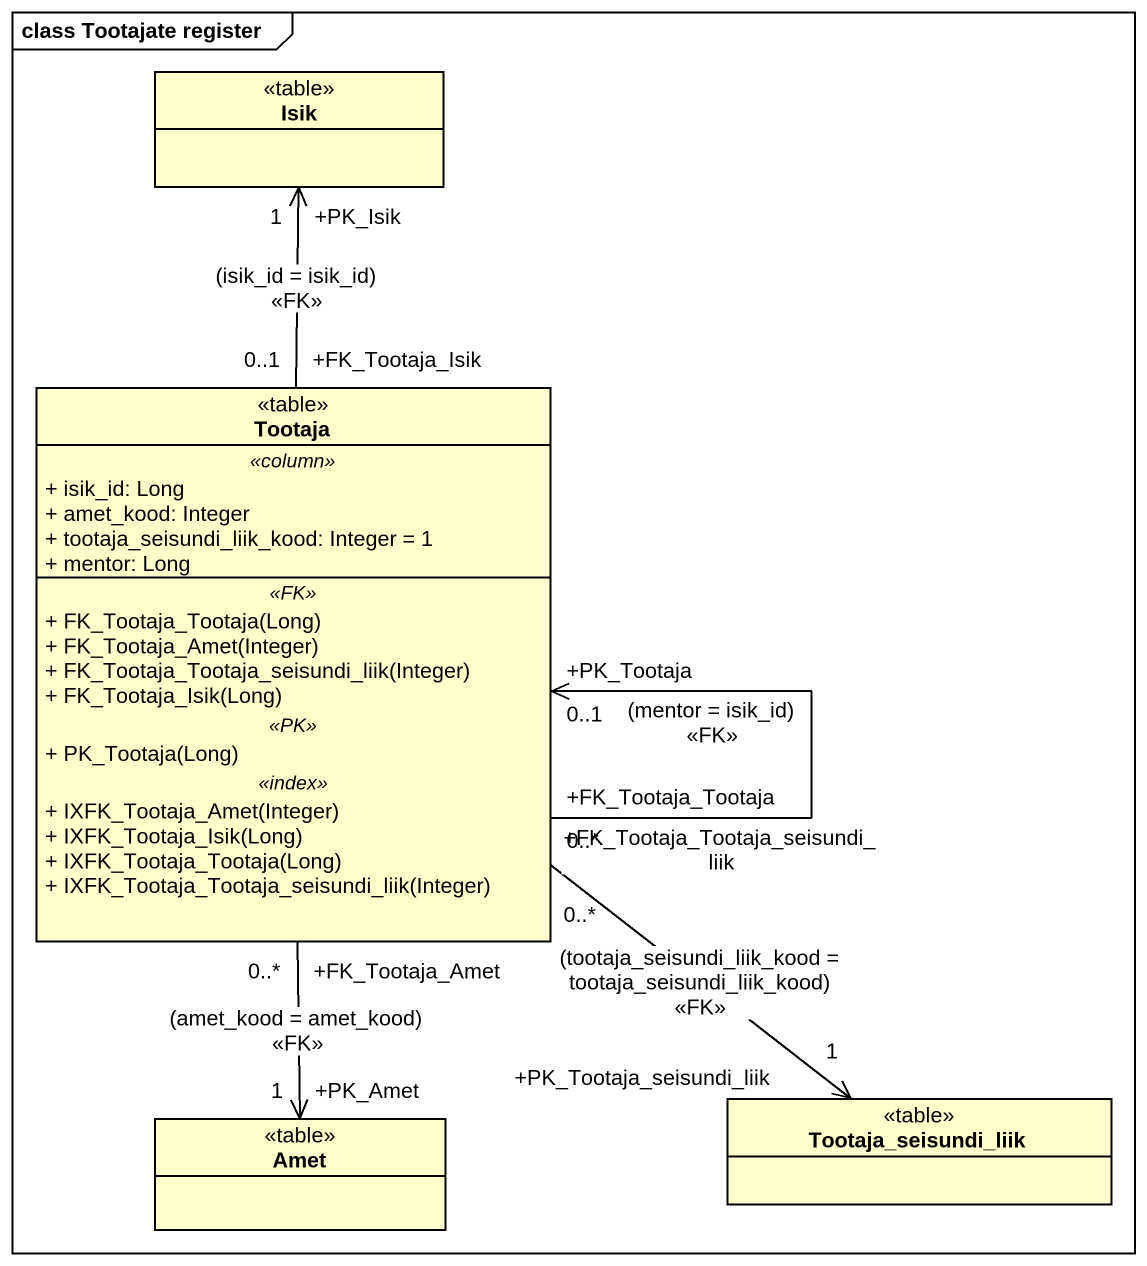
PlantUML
@startuml
mainframe class Tootajate register
hide circle
hide empty members
skinparam classAttributeIconSize 0
class Isik <<table>>
class Tootaja <<table>> {
  .. <<column>> ..
  + isik_id: Long
  + amet_kood: Integer
  + tootaja_seisundi_liik_kood: Integer = 1
  + mentor: Long
  .. <<FK>> ..
  + FK_Tootaja_Tootaja(Long)
  + FK_Tootaja_Amet(Integer)
  + FK_Tootaja_Tootaja_seisundi_liik(Integer)
  + FK_Tootaja_Isik(Long)
  .. <<PK>> ..
  + PK_Tootaja(Long)
  .. <<index>> ..
  + IXFK_Tootaja_Amet(Integer)
  + IXFK_Tootaja_Isik(Long)
  + IXFK_Tootaja_Tootaja(Long)
  + IXFK_Tootaja_Tootaja_seisundi_liik(Integer)
}
class Amet <<table>>
class Tootaja_seisundi_liik <<table>>
Tootaja "+FK_Tootaja_Isik\n0..1" -up-> "+PK_Isik\n1" Isik : (isik_id = isik_id)\n<<FK>>
Tootaja "+FK_Tootaja_Tootaja\n0..*" --> "+PK_Tootaja\n0..1" Tootaja : (mentor = isik_id)\n<<FK>>
Tootaja "+FK_Tootaja_Amet\n0..*" --> "+PK_Amet\n1" Amet : (amet_kood = amet_kood)\n<<FK>>
Tootaja "+FK_Tootaja_Tootaja_seisundi_liik\n0..*" --> "+PK_Tootaja_seisundi_liik\n1" Tootaja_seisundi_liik : (tootaja_seisundi_liik_kood = tootaja_seisundi_liik_kood)\n<<FK>>
@enduml
